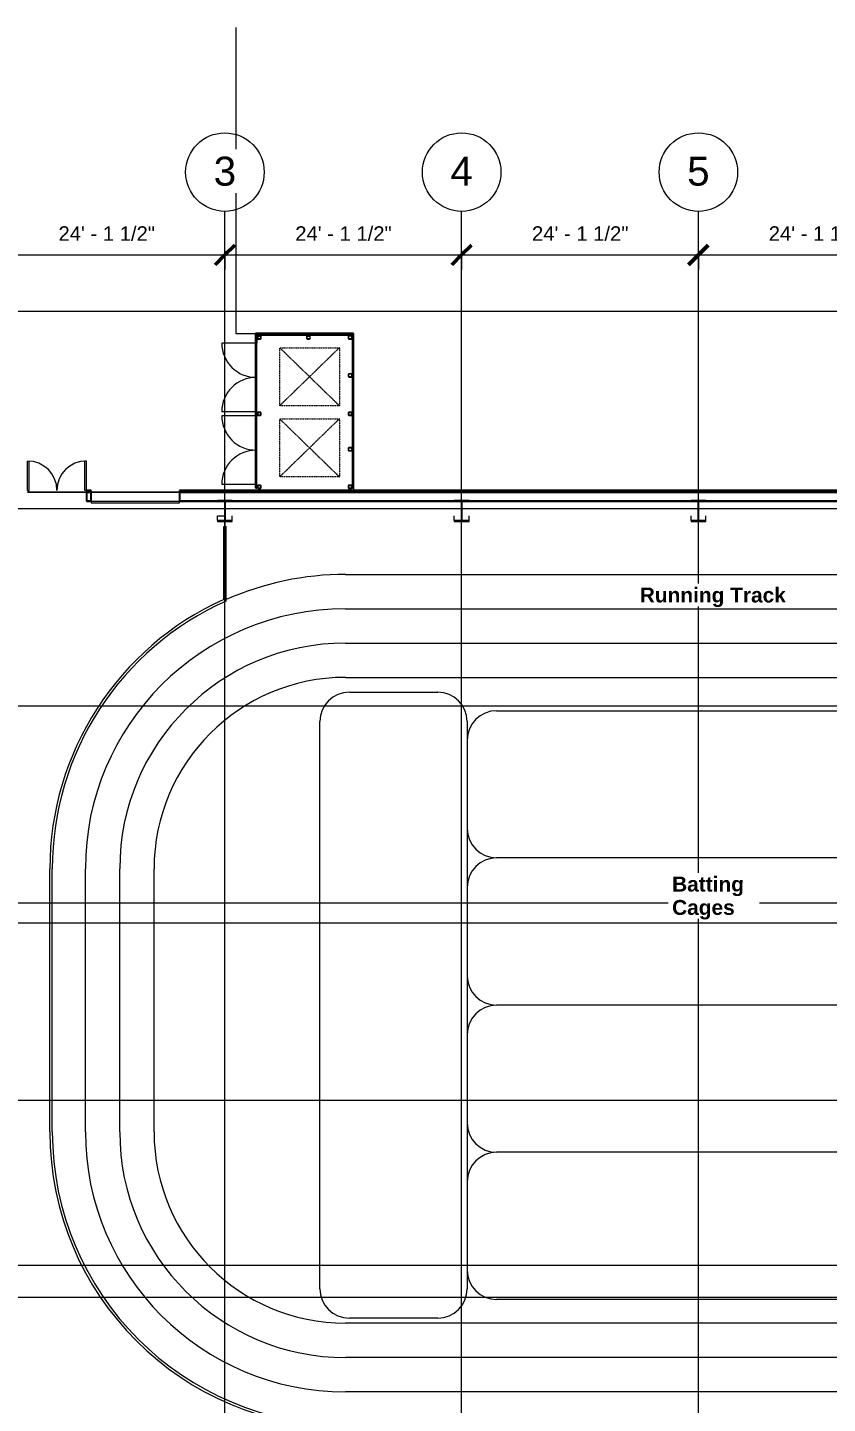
# Model space of a CAD drawing. Header units: inches. Extents: x 21753 to 28474, y -23238 to -20311.
# Drawn here: x 22845 to 23823, y -22238 to -20555 of the extents above; entities that cross this region are included whole.
import ezdxf

# ---------------------------------------------------------------- set-up
doc = ezdxf.new("R2010")
doc.units = ezdxf.units.IN
doc.header["$MEASUREMENT"] = 0
doc.linetypes.add('Grid Line 1_2_', pattern=[0.875, 0.5, -0.125, 0.125, -0.125])
doc.linetypes.add('Hidden 1_8_', pattern=[0.1875, 0.125, -0.0625])
for name, color, linetype, lineweight in [('A-ANNO-DIMS', 211, 'Continuous', 9), ('A-ANNO-DIMS-192', 211, 'Continuous', 9), ('A-DETL-HDLN', 90, 'Hidden 1_8_', 9), ('A-DOOR', 31, 'Continuous', 9), ('A-FLOR', 192, 'Continuous', 9), ('A-FLOR-HRAL', 11, 'Continuous', 9), ('A-FLOR-OTLN', 90, 'Continuous', 9), ('A-WALL', 113, 'Continuous', 9), ('A-WALL-PATT', 111, 'Continuous', 25), ('C-BLDG-PADS', 91, 'Continuous', 9), ('C-TOPO', 7, 'Continuous', 9), ('EOP-PR', 4, 'Continuous', 9), ('G-ANNO-SYMB', 111, 'Continuous', 9), ('G-ANNO-TEXT', 231, 'Continuous', 9), ('L-SITE-WALL', 31, 'Continuous', 9), ('S-COLS', 52, 'Continuous', 9), ('S-GRID', 1, 'Continuous', 9), ('S-GRID-IDEN', 1, 'Continuous', 9)]:
    doc.layers.add(name, color=color, linetype=linetype, lineweight=lineweight)
doc.styles.add('Arial', font='arial.ttf', dxfattribs={"height": 35.407186})
doc.styles.add('Arial_1', font='arial.ttf', dxfattribs={"height": 17.703593})
doc.styles.add('Arial_B', font='arialbd.ttf', dxfattribs={"height": 18.265612})
doc.dimstyles.new('Linear_-_3_32__Arial', dxfattribs={"dimscale": 12, "dimtxt": 18, "dimasz": 2, "dimexe": 1.5, "dimexo": 1, "dimgap": 1, "dimtad": 1, "dimrnd": 0.25, "dimzin": 1, "dimdsep": 46, "dimlunit": 4, "dimtxsty": 'Arial_1', "dimblk1": 'OBLIQUE', "dimblk2": 'OBLIQUE', "dimsah": 1, "dimcen": 0.09, "dimdle": 1.5, "dimazin": 0, "dimtfac": 1, "dimtdec": 4, "dimtix": 1, "dimtmove": 0, "dimatfit": 3, "dimfxl": 1, "dimtvp": 1, "dimtfill": 1, "dimfrac": 2, "dimtolj": 1, "dimtzin": 0, "dimarcsym": 2})
pattern_1 = [(45, (0, 0), (-19.00703, 19.00703), []), (45, (0, 28.8), (-19.00703, 19.00703), [])]

# ---------------------------------------------------------------- blocks, each defined once
blk = doc.blocks.new('Double-Flush - 72_ x 96_-983185-First Floor Plan')
at = {"layer": 'A-DOOR', "lineweight": 13}
for p, q in [((-36, -6.6), (-36, -42.6)), ((-36, -6.6), (-34, -6.6)), ((-34, -6.6), (-34, -42.6)), ((34, -6.6), (34, -42.6)), ((36, -6.6), (34, -6.6)), ((36, -6.6), (36, -42.6)), ((-36, -42.6), (-34, -42.6))]:
    blk.add_line(p, q, dxfattribs=at)
at = {"layer": 'A-DOOR'}
for centre, start, end in [((-36, -6.6), 270, 360), ((36, -6.6), 180, 270)]:
    blk.add_arc(centre, 36, start, end, dxfattribs=at)
blk = doc.blocks.new('overhead door - one-983186-First Floor Plan')
at = {"layer": 'A-DOOR'}
for p, q in [((54, -7), (-54, -7)), ((-54, -7), (-54, -8.75)), ((-54, -8.75), (54, -8.75)), ((54, -8.75), (54, -7))]:
    blk.add_line(p, q, dxfattribs=at)
blk = doc.blocks.new('Top Rail Type - Top Rail_Internal_-939601-First Floor Plan')
at = {"layer": 'A-FLOR-HRAL'}
for p, q in [((24601.9, -21134.6), (24601.9, -21906.1)), ((24604.9, -21134.6), (24604.9, -21906.1)), ((23084.4, -21165.6), (23087.4, -21165.6)), ((23084.4, -21254.6), (23084.4, -21165.6)), ((23087.4, -21256.6), (23087.4, -21165.6)), ((22871.7, -21906.1), (22871.7, -21584.1)), ((22874.8, -21906.1), (22874.8, -21584.1)), ((24243.4, -22264.5), (23233.3, -22264.5)), ((24243.4, -22267.6), (23233.3, -22267.6))]:
    blk.add_line(p, q, dxfattribs=at)
for centre, radius, start, end in [((23233.3, -21584.1), 361.5, 114.3202, 180), ((23233.3, -21584.1), 358.5, 114.0064, 180), ((23233.3, -21906.1), 361.5, 180, 270), ((23233.3, -21906.1), 358.5, 180, 270), ((24243.4, -21906.1), 358.5, 270, 0), ((24243.4, -21906.1), 361.5, 270, 0)]:
    blk.add_arc(centre, radius, start, end, dxfattribs=at)
blk = doc.blocks.new('dumpster door - one-1001559-First Floor Plan')
at = {"layer": 'A-DOOR'}
for p, q in [((-42, 0.5), (42, 0.5)), ((-42, 0), (-42, -42)), ((42, 0), (42, -42)), ((42, -0.5), (-42, -0.5))]:
    blk.add_line(p, q, dxfattribs=at)
for centre, start, end in [((-42, 0), 270, 0), ((42, 0), 180, 270)]:
    blk.add_arc(centre, 42, start, end, dxfattribs=at)
blk = doc.blocks.new('HSS-Hollow Structural Section-Column - HSS4X4X1_4-1001889-First Floor Plan')
at = {"layer": 'S-COLS'}
h = blk.add_hatch(dxfattribs=at)
h.set_pattern_fill('FP_12', color=256, style=0, pattern_type=2)
h.set_pattern_definition([(225, (23127.985, -21116.928), (19.00703, -19.00703), []), (225, (23127.985, -21145.728), (19.00703, -19.00703), [])])
h.paths.add_polyline_path([(-1.5, 2), (-1.9, 1.9), (-2, 1.5), (-2, -1.5), (-1.9, -1.9), (-1.5, -2), (1.5, -2), (1.9, -1.9), (2, -1.5), (2, 1.5), (1.9, 1.9), (1.5, 2)], flags=0)
h.paths.add_polyline_path([(1.5, 1.8), (1.7, 1.7), (1.8, 1.5), (1.7, -1.7), (1.5, -1.8), (-1.7, -1.7), (-1.8, -1.5), (-1.7, 1.7), (-1.5, 1.8)], flags=0)
at = {"layer": 'S-COLS', "lineweight": 15}
for p, q in [((-2, 1.5), (-2, -1.5)), ((-1.8, -1.5), (-1.8, 1.5)), ((1.5, 2), (-1.5, 2)), ((-1.5, 1.8), (1.5, 1.8)), ((1.8, 1.5), (1.8, -1.5)), ((2, -1.5), (2, 1.5)), ((1.5, -1.8), (-1.5, -1.8)), ((-1.5, -2), (1.5, -2))]:
    blk.add_line(p, q, dxfattribs=at)
for centre, radius, start, end in [((-1.5, 1.5), 0.466, 90, 180), ((-1.5, 1.5), 0.233, 90, 180), ((1.5, 1.5), 0.466, 360, 90), ((1.5, 1.5), 0.233, 0, 90), ((-1.5, -1.5), 0.466, 180, 270), ((-1.5, -1.5), 0.233, 180, 270), ((1.5, -1.5), 0.233, 270, 360), ((1.5, -1.5), 0.466, 270, 360)]:
    blk.add_arc(centre, radius, start, end, dxfattribs=at)
blk = doc.blocks.new('HSS-Hollow Structural Section-Column - HSS4X4X1_4-V40-First Floor Plan')
at = {"layer": 'S-COLS', "lineweight": 15}
for p, q in [((-2, 1.534), (-2, -1.534)), ((-1.767, -1.534), (-1.767, 1.534)), ((1.534, 2), (-1.534, 2)), ((-1.534, 1.767), (1.534, 1.767)), ((1.767, 1.534), (1.767, -1.534)), ((2, -1.534), (2, 1.534)), ((1.534, -1.767), (-1.534, -1.767)), ((-1.534, -2), (1.534, -2))]:
    blk.add_line(p, q, dxfattribs=at)
for centre, radius, start, end in [((-1.534, 1.534), 0.466, 90, 180), ((-1.534, 1.534), 0.233, 90, 180), ((1.534, 1.534), 0.466, 360, 90), ((1.534, 1.534), 0.233, 0, 90), ((-1.534, -1.534), 0.466, 180, 270), ((-1.534, -1.534), 0.233, 180, 270), ((1.534, -1.534), 0.233, 270, 360), ((1.534, -1.534), 0.466, 270, 360)]:
    blk.add_arc(centre, radius, start, end, dxfattribs=at)
blk = doc.blocks.new('HSS-Hollow Structural Section-Column - HSS4X4X1_4-V41-First Floor Plan')
at = {"layer": 'S-COLS', "lineweight": 15}
for p, q in [((-2, 1.534), (-2, -1.534)), ((-1.767, -1.534), (-1.767, 1.534)), ((1.534, 2), (-1.534, 2)), ((-1.534, 1.767), (1.534, 1.767)), ((1.767, 1.534), (1.767, -1.534)), ((2, -1.534), (2, 1.534)), ((1.534, -1.767), (-1.534, -1.767)), ((-1.534, -2), (1.534, -2))]:
    blk.add_line(p, q, dxfattribs=at)
for centre, radius, start, end in [((-1.534, 1.534), 0.466, 90, 180), ((-1.534, 1.534), 0.233, 90, 180), ((1.534, 1.534), 0.466, 360, 90), ((1.534, 1.534), 0.233, 0, 90), ((-1.534, -1.534), 0.466, 180, 270), ((-1.534, -1.534), 0.233, 180, 270), ((1.534, -1.534), 0.233, 270, 360), ((1.534, -1.534), 0.466, 270, 360)]:
    blk.add_arc(centre, radius, start, end, dxfattribs=at)
blk = doc.blocks.new('HSS-Hollow Structural Section-Column - HSS4X4X1_4-V42-First Floor Plan')
at = {"layer": 'S-COLS', "lineweight": 15}
for p, q in [((-2, 1.534), (-2, -1.534)), ((-1.767, -1.534), (-1.767, 1.534)), ((1.534, 2), (-1.534, 2)), ((-1.534, 1.767), (1.534, 1.767)), ((1.767, 1.534), (1.767, -1.534)), ((2, -1.534), (2, 1.534)), ((1.534, -1.767), (-1.534, -1.767)), ((-1.534, -2), (1.534, -2))]:
    blk.add_line(p, q, dxfattribs=at)
for centre, radius, start, end in [((-1.534, 1.534), 0.466, 90, 180), ((-1.534, 1.534), 0.233, 90, 180), ((1.534, 1.534), 0.466, 360, 90), ((1.534, 1.534), 0.233, 0, 90), ((-1.534, -1.534), 0.466, 180, 270), ((-1.534, -1.534), 0.233, 180, 270), ((1.534, -1.534), 0.233, 270, 360), ((1.534, -1.534), 0.466, 270, 360)]:
    blk.add_arc(centre, radius, start, end, dxfattribs=at)
blk = doc.blocks.new('HSS-Hollow Structural Section-Column - HSS4X4X1_4-V43-First Floor Plan')
at = {"layer": 'S-COLS', "lineweight": 15}
for p, q in [((-2, 1.534), (-2, -1.534)), ((-1.767, -1.534), (-1.767, 1.534)), ((1.534, 2), (-1.534, 2)), ((-1.534, 1.767), (1.534, 1.767)), ((1.767, 1.534), (1.767, -1.534)), ((2, -1.534), (2, 1.534)), ((1.534, -1.767), (-1.534, -1.767)), ((-1.534, -2), (1.534, -2))]:
    blk.add_line(p, q, dxfattribs=at)
for centre, radius, start, end in [((-1.534, 1.534), 0.466, 90, 180), ((-1.534, 1.534), 0.233, 90, 180), ((1.534, 1.534), 0.466, 360, 90), ((1.534, 1.534), 0.233, 0, 90), ((-1.534, -1.534), 0.466, 180, 270), ((-1.534, -1.534), 0.233, 180, 270), ((1.534, -1.534), 0.233, 270, 360), ((1.534, -1.534), 0.466, 270, 360)]:
    blk.add_arc(centre, radius, start, end, dxfattribs=at)
blk = doc.blocks.new('HSS-Hollow Structural Section-Column - HSS4X4X1_4-V44-First Floor Plan')
at = {"layer": 'S-COLS'}
h = blk.add_hatch(dxfattribs=at)
h.set_pattern_fill('FP_13', color=256, style=0, pattern_type=2)
h.set_pattern_definition([(225, (23238.985, -20934.178), (19.00703, -19.00703), []), (225, (23238.985, -20962.978), (19.00703, -19.00703), [])])
h.paths.add_polyline_path([(1.5, 2), (-1.5, 2), (-1.9, 1.9), (-2, 1.5), (-2, -1.5), (-1.9, -1.9), (-1.5, -2), (1.5, -2), (1.9, -1.9), (2, -1.5), (2, 1.5), (1.9, 1.9)], flags=0)
h.paths.add_polyline_path([(1.5, 1.8), (1.7, 1.7), (1.8, 1.5), (1.7, -1.7), (1.5, -1.8), (-1.7, -1.7), (-1.8, -1.5), (-1.7, 1.7), (-1.5, 1.8)], flags=0)
at = {"layer": 'S-COLS', "lineweight": 15}
for p, q in [((-2, 1.5), (-2, -1.5)), ((-1.8, -1.5), (-1.8, 1.5)), ((1.5, 2), (-1.5, 2)), ((-1.5, 1.8), (1.5, 1.8)), ((1.8, 1.5), (1.8, -1.5)), ((2, -1.5), (2, 1.5)), ((1.5, -1.8), (-1.5, -1.8)), ((-1.5, -2), (1.5, -2))]:
    blk.add_line(p, q, dxfattribs=at)
for centre, radius, start, end in [((-1.5, 1.5), 0.466, 90, 180), ((-1.5, 1.5), 0.233, 90, 180), ((1.5, 1.5), 0.466, 360, 90), ((1.5, 1.5), 0.233, 0, 90), ((-1.5, -1.5), 0.466, 180, 270), ((-1.5, -1.5), 0.233, 180, 270), ((1.5, -1.5), 0.233, 270, 360), ((1.5, -1.5), 0.466, 270, 360)]:
    blk.add_arc(centre, radius, start, end, dxfattribs=at)
blk = doc.blocks.new('HSS-Hollow Structural Section-Column - HSS4X4X1_4-V45-First Floor Plan')
at = {"layer": 'S-COLS', "lineweight": 15}
for p, q in [((-2, 1.534), (-2, -1.534)), ((-1.767, -1.534), (-1.767, 1.534)), ((1.534, 2), (-1.534, 2)), ((-1.534, 1.767), (1.534, 1.767)), ((1.767, 1.534), (1.767, -1.534)), ((2, -1.534), (2, 1.534)), ((1.534, -1.767), (-1.534, -1.767)), ((-1.534, -2), (1.534, -2))]:
    blk.add_line(p, q, dxfattribs=at)
for centre, radius, start, end in [((-1.534, 1.534), 0.466, 90, 180), ((-1.534, 1.534), 0.233, 90, 180), ((1.534, 1.534), 0.466, 360, 90), ((1.534, 1.534), 0.233, 0, 90), ((-1.534, -1.534), 0.466, 180, 270), ((-1.534, -1.534), 0.233, 180, 270), ((1.534, -1.534), 0.233, 270, 360), ((1.534, -1.534), 0.466, 270, 360)]:
    blk.add_arc(centre, radius, start, end, dxfattribs=at)
blk = doc.blocks.new('HSS-Hollow Structural Section-Column - HSS4X4X1_4-V46-First Floor Plan')
at = {"layer": 'S-COLS'}
h = blk.add_hatch(dxfattribs=at)
h.set_pattern_fill('FP_14', color=256, style=0, pattern_type=2)
h.set_pattern_definition([(225, (23238.985, -20980.553), (19.00703, -19.00703), []), (225, (23238.985, -21009.353), (19.00703, -19.00703), [])])
h.paths.add_polyline_path([(-1.5, 2), (-1.9, 1.9), (-2, 1.5), (-2, -1.5), (-1.9, -1.9), (-1.5, -2), (1.5, -2), (1.9, -1.9), (2, -1.5), (2, 1.5), (1.9, 1.9), (1.5, 2)], flags=0)
h.paths.add_polyline_path([(-1.5, 1.8), (1.7, 1.7), (1.8, 1.5), (1.7, -1.7), (1.5, -1.8), (-1.7, -1.7), (-1.8, -1.5), (-1.7, 1.7)], flags=0)
at = {"layer": 'S-COLS', "lineweight": 15}
for p, q in [((-2, 1.5), (-2, -1.5)), ((-1.8, -1.5), (-1.8, 1.5)), ((1.5, 2), (-1.5, 2)), ((-1.5, 1.8), (1.5, 1.8)), ((1.8, 1.5), (1.8, -1.5)), ((2, -1.5), (2, 1.5)), ((1.5, -1.8), (-1.5, -1.8)), ((-1.5, -2), (1.5, -2))]:
    blk.add_line(p, q, dxfattribs=at)
for centre, radius, start, end in [((-1.5, 1.5), 0.466, 90, 180), ((-1.5, 1.5), 0.233, 90, 180), ((1.5, 1.5), 0.466, 360, 90), ((1.5, 1.5), 0.233, 0, 90), ((-1.5, -1.5), 0.466, 180, 270), ((-1.5, -1.5), 0.233, 180, 270), ((1.5, -1.5), 0.233, 270, 360), ((1.5, -1.5), 0.466, 270, 360)]:
    blk.add_arc(centre, radius, start, end, dxfattribs=at)
blk = doc.blocks.new('HSS-Hollow Structural Section-Column - HSS4X4X1_4-V47-First Floor Plan')
at = {"layer": 'S-COLS', "lineweight": 15}
for p, q in [((-2, 1.534), (-2, -1.534)), ((-1.767, -1.534), (-1.767, 1.534)), ((1.534, 2), (-1.534, 2)), ((-1.534, 1.767), (1.534, 1.767)), ((1.767, 1.534), (1.767, -1.534)), ((2, -1.534), (2, 1.534)), ((1.534, -1.767), (-1.534, -1.767)), ((-1.534, -2), (1.534, -2))]:
    blk.add_line(p, q, dxfattribs=at)
for centre, radius, start, end in [((-1.534, 1.534), 0.466, 90, 180), ((-1.534, 1.534), 0.233, 90, 180), ((1.534, 1.534), 0.466, 360, 90), ((1.534, 1.534), 0.233, 0, 90), ((-1.534, -1.534), 0.466, 180, 270), ((-1.534, -1.534), 0.233, 180, 270), ((1.534, -1.534), 0.233, 270, 360), ((1.534, -1.534), 0.466, 270, 360)]:
    blk.add_arc(centre, radius, start, end, dxfattribs=at)
blk = doc.blocks.new('Grid - Grid Head - Circle-14747-First Floor Plan')
at = {"layer": 'S-GRID-IDEN'}
blk.add_circle((0, 0), 0.25, dxfattribs=at)
blk = doc.blocks.new('DIMBLOCK2-First Floor Plan')
at = {"layer": 'A-ANNO-DIMS-192', "lineweight": 50}
for p, q in [((22796.4, -20833.2), (22808.4, -20821.2)), ((23085.9, -20833.2), (23097.9, -20821.2)), ((22796.4, -20833.2), (22784.4, -20845.2)), ((23085.9, -20833.2), (23073.9, -20845.2))]:
    blk.add_line(p, q, dxfattribs=at)
at = {"layer": 'A-ANNO-DIMS-192'}
for p, q in [((22796.4, -20828.2), (22796.4, -20851.2)), ((22796.4, -20833.2), (22796.4, -20828.2)), ((22796.4, -20833.2), (23085.9, -20833.2)), ((23085.9, -20828.2), (23085.9, -20851.2)), ((23085.9, -20833.2), (23085.9, -20828.2))]:
    blk.add_line(p, q, dxfattribs=at)
at = {"layer": 'A-ANNO-DIMS-192', "color": 0, "insert": (22882.4, -20798.2), "char_height": 17.704, "width": 140.898, "attachment_point": 1, "line_spacing_factor": 0.938532, "style": 'Arial_1', "bg_fill": 3, "box_fill_scale": 1.25, "bg_fill_color": 0, "bg_fill_transparency": 0}
blk.add_mtext('24\' - 1 1/2"', dxfattribs=at)
blk = doc.blocks.new('_Oblique')
at = {"color": 0, "linetype": 'ByBlock', "lineweight": -2}
blk.add_line((-0.5, -0.5), (0.5, 0.5), dxfattribs=at)
blk = doc.blocks.new('DIMBLOCK3-First Floor Plan')
at = {"layer": 'A-ANNO-DIMS-192', "lineweight": 50}
for p, q in [((23085.9, -20833.2), (23097.9, -20821.2)), ((23375.4, -20833.2), (23387.4, -20821.2)), ((23085.9, -20833.2), (23073.9, -20845.2)), ((23375.4, -20833.2), (23363.4, -20845.2))]:
    blk.add_line(p, q, dxfattribs=at)
at = {"layer": 'A-ANNO-DIMS-192'}
for p, q in [((23085.9, -20828.2), (23085.9, -20851.2)), ((23085.9, -20833.2), (23085.9, -20828.2)), ((23085.9, -20833.2), (23375.4, -20833.2)), ((23375.4, -20828.2), (23375.4, -20851.2)), ((23375.4, -20833.2), (23375.4, -20828.2))]:
    blk.add_line(p, q, dxfattribs=at)
at = {"layer": 'A-ANNO-DIMS-192', "color": 0, "insert": (23171.9, -20798.2), "char_height": 17.704, "width": 140.898, "attachment_point": 1, "line_spacing_factor": 0.938532, "style": 'Arial_1', "bg_fill": 3, "box_fill_scale": 1.25, "bg_fill_color": 0, "bg_fill_transparency": 0}
blk.add_mtext('24\' - 1 1/2"', dxfattribs=at)
blk = doc.blocks.new('DIMBLOCK4-First Floor Plan')
at = {"layer": 'A-ANNO-DIMS-192', "lineweight": 50}
for p, q in [((23375.4, -20833.2), (23387.4, -20821.2)), ((23664.9, -20833.2), (23676.9, -20821.2)), ((23375.4, -20833.2), (23363.4, -20845.2)), ((23664.9, -20833.2), (23652.9, -20845.2))]:
    blk.add_line(p, q, dxfattribs=at)
at = {"layer": 'A-ANNO-DIMS-192'}
for p, q in [((23375.4, -20828.2), (23375.4, -20851.2)), ((23375.4, -20833.2), (23375.4, -20828.2)), ((23375.4, -20833.2), (23664.9, -20833.2)), ((23664.9, -20828.2), (23664.9, -20851.2)), ((23664.9, -20833.2), (23664.9, -20828.2))]:
    blk.add_line(p, q, dxfattribs=at)
at = {"layer": 'A-ANNO-DIMS-192', "color": 0, "insert": (23461.4, -20798.2), "char_height": 17.704, "width": 140.898, "attachment_point": 1, "line_spacing_factor": 0.938532, "style": 'Arial_1', "bg_fill": 3, "box_fill_scale": 1.25, "bg_fill_color": 0, "bg_fill_transparency": 0}
blk.add_mtext('24\' - 1 1/2"', dxfattribs=at)
blk = doc.blocks.new('DIMBLOCK5-First Floor Plan')
at = {"layer": 'A-ANNO-DIMS-192', "lineweight": 50}
for p, q in [((23664.9, -20833.2), (23676.9, -20821.2)), ((23954.4, -20833.2), (23966.4, -20821.2)), ((23664.9, -20833.2), (23652.9, -20845.2)), ((23954.4, -20833.2), (23942.4, -20845.2))]:
    blk.add_line(p, q, dxfattribs=at)
at = {"layer": 'A-ANNO-DIMS-192'}
for p, q in [((23664.9, -20828.2), (23664.9, -20851.2)), ((23664.9, -20833.2), (23664.9, -20828.2)), ((23664.9, -20833.2), (23954.4, -20833.2)), ((23954.4, -20828.2), (23954.4, -20851.2)), ((23954.4, -20833.2), (23954.4, -20828.2))]:
    blk.add_line(p, q, dxfattribs=at)
at = {"layer": 'A-ANNO-DIMS-192', "color": 0, "insert": (23750.9, -20798.2), "char_height": 17.704, "width": 140.898, "attachment_point": 1, "line_spacing_factor": 0.938532, "style": 'Arial_1', "bg_fill": 3, "box_fill_scale": 1.25, "bg_fill_color": 0, "bg_fill_transparency": 0}
blk.add_mtext('24\' - 1 1/2"', dxfattribs=at)

msp = doc.modelspace()

# ---------------------------------------------------------------- hatches: boundary and pattern name
at = {"layer": 'A-WALL-PATT', "lineweight": 9}
h = msp.add_hatch(dxfattribs=at)
h.set_pattern_fill('FP_10', color=256, style=0, pattern_type=2)
h.set_pattern_definition([(0, (0, 0), (0, 24), []), (90, (0, 0), (-24, 1e-15), [])])
h.paths.add_polyline_path([(22801.255, -21123.803), (22801.255, -21122.803), (22780.525, -21122.803), (22780.525, -21123.803), (22781.525, -21123.803)], flags=0)
h.paths.add_polyline_path([(25981.015, -21123.803), (25981.015, -21122.803), (23030.515, -21122.803), (23030.515, -21123.803), (25811.035, -21123.803)], flags=0)
h.paths.add_polyline_path([(22811.255, -21123.803), (22844.515, -21123.803), (22844.515, -21122.803), (22811.255, -21122.803)], flags=0)
h.paths.add_polyline_path([(22922.515, -21123.803), (22922.515, -21122.803), (22916.515, -21122.803), (22916.515, -21123.803)], flags=0)
at = {"layer": 'S-COLS'}
h = msp.add_hatch(dxfattribs=at)
h.set_pattern_fill('FP_1', color=256, style=0, pattern_type=2)
h.set_pattern_definition(pattern_1)
h.paths.add_polyline_path([(23094.89, -21135.053), (23094.89, -21133.803), (23076.89, -21133.803), (23076.89, -21135.053)], flags=0)
h = msp.add_hatch(dxfattribs=at)
h.set_pattern_fill('FP_1', color=256, style=0, pattern_type=2)
h.set_pattern_definition(pattern_1)
h.paths.add_polyline_path([(23384.39, -21135.053), (23384.39, -21133.803), (23366.39, -21133.803), (23366.39, -21135.053)], flags=0)
h = msp.add_hatch(dxfattribs=at)
h.set_pattern_fill('FP_1', color=256, style=0, pattern_type=2)
h.set_pattern_definition(pattern_1)
h.paths.add_polyline_path([(23376.015, -21158.019), (23376.015, -21135.053), (23374.765, -21135.053), (23374.765, -21158.019)], flags=0)
h = msp.add_hatch(dxfattribs=at)
h.set_pattern_fill('FP_1', color=256, style=0, pattern_type=2)
h.set_pattern_definition(pattern_1)
h.paths.add_polyline_path([(23673.89, -21135.053), (23673.89, -21133.803), (23655.89, -21133.803), (23655.89, -21135.053)], flags=0)
h = msp.add_hatch(dxfattribs=at)
h.set_pattern_fill('FP_1', color=256, style=0, pattern_type=2)
h.set_pattern_definition(pattern_1)
h.paths.add_polyline_path([(23665.515, -21158.019), (23665.515, -21135.053), (23664.265, -21135.053), (23664.265, -21158.019)], flags=0)
h = msp.add_hatch(dxfattribs=at)
h.set_pattern_fill('FP_1', color=256, style=0, pattern_type=2)
h.set_pattern_definition(pattern_1)
h.paths.add_polyline_path([(23094.89, -21159.272), (23094.89, -21158.019), (23076.89, -21158.019), (23076.89, -21159.272)], flags=0)
h = msp.add_hatch(dxfattribs=at)
h.set_pattern_fill('FP_1', color=256, style=0, pattern_type=2)
h.set_pattern_definition(pattern_1)
h.paths.add_polyline_path([(23673.89, -21159.272), (23673.89, -21158.019), (23655.89, -21158.019), (23655.89, -21159.272)], flags=0)

# ---------------------------------------------------------------- linework, layer by layer
at = {"layer": 'A-DETL-HDLN'}
for p, q in [((23152.866, -20946.709), (23225.866, -20946.709)), ((23152.866, -21017.709), (23152.866, -20946.709)), ((23152.866, -20946.709), (23225.866, -21017.709)), ((23225.866, -20946.709), (23152.866, -21017.709)), ((23225.866, -20946.709), (23225.866, -21017.709)), ((23225.866, -21017.709), (23152.866, -21017.709)), ((23152.866, -21033.709), (23225.866, -21033.709)), ((23152.866, -21104.709), (23152.866, -21033.709)), ((23152.866, -21033.709), (23225.866, -21104.709)), ((23225.866, -21033.709), (23152.866, -21104.709)), ((23225.866, -21033.709), (23225.866, -21104.709)), ((23225.866, -21104.709), (23152.866, -21104.709))]:
    msp.add_line(p, q, dxfattribs=at)
at = {"layer": 'A-FLOR'}
msp.add_line((23085.89, -21159.272), (23085.89, -21165.597), dxfattribs=at)
at = {"layer": 'A-FLOR-OTLN'}
for p, q in [((23233.255, -21224.06), (24243.39, -21224.06)), ((23233.255, -21266.06), (24243.39, -21266.06)), ((23233.255, -21308.06), (24243.39, -21308.06)), ((23233.255, -21350.06), (24243.39, -21350.06)), ((23238.074, -21368.06), (23346.159, -21368.06)), ((23418.159, -21390.777), (24111.933, -21390.777)), ((23202.074, -22097.834), (23202.074, -21404.06)), ((23382.159, -21404.06), (23382.159, -22097.834)), ((24111.933, -21570.862), (23418.159, -21570.862)), ((22915.255, -21906.06), (22915.255, -21584.06)), ((22957.255, -21906.06), (22957.255, -21584.06)), ((22999.255, -21906.06), (22999.255, -21584.06)), ((24111.933, -21750.947), (23418.159, -21750.947)), ((24111.933, -21931.033), (23418.159, -21931.033)), ((24111.933, -22111.118), (23418.159, -22111.118)), ((23346.159, -22133.834), (23238.074, -22133.834)), ((24243.39, -22140.06), (23233.255, -22140.06)), ((24243.39, -22182.06), (23233.255, -22182.06)), ((24243.39, -22224.06), (23233.255, -22224.06))]:
    msp.add_line(p, q, dxfattribs=at)
for centre, radius, start, end in [((23233.255, -21584.06), 360, 90, 113.902338), ((23233.255, -21584.06), 318, 90, 180), ((23233.255, -21584.06), 276, 90, 180), ((23233.255, -21584.06), 234, 90, 180), ((23238.074, -21404.06), 36, 90, 180), ((23346.159, -21404.06), 36, 0, 90), ((23418.159, -21426.777), 36, 90, 180), ((23418.159, -21534.862), 36, 180, 270), ((23418.159, -21606.862), 36, 90, 180), ((23418.159, -21714.947), 36, 180, 270), ((23418.159, -21786.947), 36, 90, 180), ((23418.159, -21895.033), 36, 180, 270), ((23233.255, -21906.06), 318, 180, 270), ((23233.255, -21906.06), 276, 180, 270), ((23233.255, -21906.06), 234, 180, 270), ((23418.159, -21967.033), 36, 90, 180), ((23418.159, -22075.118), 36, 180, 270), ((23238.074, -22097.834), 36, 180, 270), ((23346.159, -22097.834), 36, 270, 0)]:
    msp.add_arc(centre, radius, start, end, dxfattribs=at)
at = {"layer": 'A-WALL'}
for p, q in [((22916.515, -21122.803), (22922.515, -21122.803)), ((22916.515, -21123.803), (22922.515, -21123.803)), ((23030.515, -21122.803), (26286.255, -21122.803)), ((23030.515, -21123.803), (26285.255, -21123.803)), ((22916.515, -21133.803), (22922.515, -21133.803)), ((23030.515, -21133.803), (26275.255, -21133.803))]:
    msp.add_line(p, q, dxfattribs=at)
at = {"layer": 'C-BLDG-PADS'}
for p, q in [((22916.515, -21123.615), (22844.515, -21123.615)), ((23030.515, -21123.615), (22922.515, -21123.615))]:
    msp.add_line(p, q, dxfattribs=at)
at = {"layer": 'C-TOPO'}
for p, q in [((22844.515, -21123.615), (22916.515, -21123.615)), ((22922.515, -21123.615), (23030.515, -21123.615))]:
    msp.add_line(p, q, dxfattribs=at)
at = {"layer": 'EOP-PR'}
for p, q in [((23099.235, -20555.02), (23099.235, -20929.303)), ((23099.235, -20929.303), (23123.235, -20929.303)), ((23243.235, -21118.053), (23243.235, -21121.303))]:
    msp.add_line(p, q, dxfattribs=at)
at = {"layer": 'G-ANNO-SYMB'}
msp.add_line((26316.226, -22069.388), (22005.487, -22069.388), dxfattribs=at)
at = {"layer": 'L-SITE-WALL', "lineweight": 25}
for p, q in [((23243.235, -20929.303), (23123.235, -20929.303)), ((23123.235, -20929.303), (23123.235, -20941.053)), ((23124.735, -20930.803), (23241.735, -20930.803)), ((23124.735, -20941.053), (23124.735, -20930.803)), ((23241.735, -20930.803), (23241.735, -21118.053)), ((23243.235, -21118.053), (23243.235, -20929.303)), ((23123.235, -20941.053), (23124.735, -20941.053)), ((23124.735, -21025.053), (23123.235, -21025.053)), ((23123.235, -21025.053), (23123.235, -21030.053)), ((23123.235, -21030.053), (23124.735, -21030.053)), ((23124.735, -21030.053), (23124.735, -21025.053)), ((22922.515, -21121.303), (22916.515, -21121.303)), ((22916.515, -21121.303), (22916.515, -21134.553)), ((22922.515, -21134.553), (22922.515, -21121.303)), ((26287.755, -21121.303), (23030.515, -21121.303)), ((23030.515, -21121.303), (23030.515, -21134.553)), ((23124.735, -21114.053), (23123.235, -21114.053)), ((23123.235, -21114.053), (23123.235, -21118.053)), ((23123.235, -21118.053), (23124.735, -21118.053)), ((23124.735, -21118.053), (23124.735, -21114.053)), ((23241.735, -21118.053), (23243.235, -21118.053)), ((22916.515, -21134.553), (22922.515, -21134.553)), ((23030.515, -21134.553), (26274.505, -21134.553))]:
    msp.add_line(p, q, dxfattribs=at)
at = {"layer": 'S-COLS', "lineweight": 15}
for p, q in [((23076.89, -21133.803), (23076.89, -21135.053)), ((23094.89, -21133.803), (23076.89, -21133.803)), ((23076.89, -21135.053), (23094.89, -21135.053)), ((23085.265, -21135.053), (23085.265, -21158.019)), ((23086.515, -21135.053), (23085.265, -21135.053)), ((23086.515, -21158.019), (23086.515, -21135.053)), ((23094.89, -21135.053), (23094.89, -21133.803)), ((23366.39, -21133.803), (23366.39, -21135.053)), ((23384.39, -21133.803), (23366.39, -21133.803)), ((23366.39, -21135.053), (23384.39, -21135.053)), ((23374.765, -21135.053), (23374.765, -21158.019)), ((23376.015, -21135.053), (23374.765, -21135.053)), ((23376.015, -21158.019), (23376.015, -21135.053)), ((23384.39, -21135.053), (23384.39, -21133.803)), ((23655.89, -21133.803), (23655.89, -21135.053)), ((23673.89, -21133.803), (23655.89, -21133.803)), ((23655.89, -21135.053), (23673.89, -21135.053)), ((23664.265, -21135.053), (23664.265, -21158.019)), ((23665.515, -21135.053), (23664.265, -21135.053)), ((23665.515, -21158.019), (23665.515, -21135.053)), ((23673.89, -21135.053), (23673.89, -21133.803)), ((23076.89, -21158.019), (23076.89, -21159.272)), ((23094.89, -21158.019), (23076.89, -21158.019)), ((23085.265, -21158.019), (23086.515, -21158.019)), ((23094.89, -21159.272), (23094.89, -21158.019)), ((23366.39, -21158.019), (23366.39, -21159.272)), ((23384.39, -21158.019), (23366.39, -21158.019)), ((23374.765, -21158.019), (23376.015, -21158.019)), ((23384.39, -21159.272), (23384.39, -21158.019)), ((23655.89, -21158.019), (23655.89, -21159.272)), ((23673.89, -21158.019), (23655.89, -21158.019)), ((23664.265, -21158.019), (23665.515, -21158.019)), ((23673.89, -21159.272), (23673.89, -21158.019)), ((23076.89, -21159.272), (23094.89, -21159.272)), ((23366.39, -21159.272), (23384.39, -21159.272)), ((23655.89, -21159.272), (23673.89, -21159.272))]:
    msp.add_line(p, q, dxfattribs=at)
at = {"layer": 'S-COLS'}
for p, q in [((23076.89, -21158.019), (23076.89, -21152.549)), ((23076.89, -21152.549), (23085.265, -21152.549)), ((23094.89, -21158.019), (23094.89, -21152.549)), ((23366.39, -21158.019), (23366.39, -21152.549)), ((23384.39, -21158.019), (23384.39, -21152.549)), ((23655.89, -21158.019), (23655.89, -21152.549)), ((23673.89, -21158.019), (23673.89, -21152.549))]:
    msp.add_line(p, q, dxfattribs=at)
at = {"layer": 'S-GRID', "linetype": 'Grid Line 1_2_'}
for p, q in [((23085.89, -23081.576), (23085.89, -20779.921)), ((23375.39, -23081.576), (23375.39, -20779.921)), ((23664.89, -23081.576), (23664.89, -20779.921)), ((26376.857, -20902.553), (21994.798, -20902.553)), ((26376.857, -21143.803), (21994.798, -21143.803)), ((26376.857, -21385.053), (21994.798, -21385.053)), ((26376.857, -21626.303), (21994.798, -21626.303)), ((26376.857, -21867.553), (21994.798, -21867.553)), ((26376.857, -22108.803), (21994.798, -22108.803))]:
    msp.add_line(p, q, dxfattribs=at)

# ---------------------------------------------------------------- block references
at = {"layer": 'A-DOOR'}
for name, p, rotation in [('dumpster door - one-1001559-First Floor Plan', (23123.985, -20983.053), 270), ('dumpster door - one-1001559-First Floor Plan', (23123.985, -21072.053), 270), ('Double-Flush - 72_ x 96_-983185-First Floor Plan', (22880.515, -21127.928), 180)]:
    msp.add_blockref(name, p, dxfattribs=dict(at, rotation=rotation))
msp.add_blockref('overhead door - one-983186-First Floor Plan', (22976.515, -21127.928), dxfattribs=at)
at = {"layer": 'A-FLOR-HRAL'}
msp.add_blockref('Top Rail Type - Top Rail_Internal_-939601-First Floor Plan', (0, 0), dxfattribs=at)
at = {"layer": 'S-COLS', "rotation": 180}
for name, p in [('HSS-Hollow Structural Section-Column - HSS4X4X1_4-V43-First Floor Plan', (23127.985, -20934.178)), ('HSS-Hollow Structural Section-Column - HSS4X4X1_4-V47-First Floor Plan', (23187.985, -20934.178)), ('HSS-Hollow Structural Section-Column - HSS4X4X1_4-V44-First Floor Plan', (23238.985, -20934.178)), ('HSS-Hollow Structural Section-Column - HSS4X4X1_4-V46-First Floor Plan', (23238.985, -20980.553)), ('HSS-Hollow Structural Section-Column - HSS4X4X1_4-V41-First Floor Plan', (23127.985, -21027.553)), ('HSS-Hollow Structural Section-Column - HSS4X4X1_4-V42-First Floor Plan', (23238.985, -21027.553)), ('HSS-Hollow Structural Section-Column - HSS4X4X1_4-V45-First Floor Plan', (23238.985, -21070.928)), ('HSS-Hollow Structural Section-Column - HSS4X4X1_4-1001889-First Floor Plan', (23127.985, -21116.928)), ('HSS-Hollow Structural Section-Column - HSS4X4X1_4-V40-First Floor Plan', (23238.985, -21116.928))]:
    msp.add_blockref(name, p, dxfattribs=at)
at = {"layer": 'S-GRID-IDEN', "xscale": 191.9999999999999, "yscale": 191.9999999999999, "zscale": 191.9999999999999}
for p in [(23085.89, -20731.921), (23375.39, -20731.921), (23664.89, -20731.921)]:
    msp.add_blockref('Grid - Grid Head - Circle-14747-First Floor Plan', p, dxfattribs=at)

# ---------------------------------------------------------------- next in the draw order: texts
at = {"layer": 'G-ANNO-TEXT', "color": 7, "attachment_point": 1, "line_spacing_factor": 0.938532, "style": 'Arial_B', "bg_fill": 3, "box_fill_scale": 1.25, "bg_fill_color": 0, "bg_fill_transparency": 0}
for s, insert, char_height, width in [('Running Track', (23593.22, -21240.123), 18.26561, 207.36), ('Batting\\PCages', (23632.735, -21593.758), 18.2656, 102.168)]:
    msp.add_mtext(s, dxfattribs=dict(at, insert=insert, char_height=char_height, width=width))
at = {"layer": 'S-GRID-IDEN', "char_height": 35.407, "width": 32.832, "attachment_point": 2, "line_spacing_factor": 0.938532, "style": 'Arial', "bg_fill": 3, "box_fill_scale": 1.25, "bg_fill_color": 0, "bg_fill_transparency": 0}
for s, insert in [('3', (23085.881, -20713.047)), ('4', (23375.381, -20713.047)), ('5', (23664.881, -20713.047))]:
    msp.add_mtext(s, dxfattribs=dict(at, insert=insert))

# ---------------------------------------------------------------- next in the draw order: dimensions: what is measured, and where the dimension line sits
at = {"layer": 'A-ANNO-DIMS'}
dim = msp.add_linear_dim(base=(23085.89, -20833.158), p1=(22796.39, -20816.187), p2=(23085.89, -20816.187), dimstyle='Linear_-_3_32__Arial', override={"dimpost": '<>', "dimfxl": 289.5}, dxfattribs=at)
dim.commit()
dim.dimension.update_dxf_attribs({"geometry": 'DIMBLOCK2-First Floor Plan', "text_midpoint": (22941.14, -20812.004)})

# ---------------------------------------------------------------- next in the draw order: linework, layer by layer
at = {"layer": 'G-ANNO-SYMB'}
msp.add_line((26316.226, -21650.523), (22005.487, -21650.523), dxfattribs=at)

# ---------------------------------------------------------------- next in the draw order: dimensions: what is measured, and where the dimension line sits
at = {"layer": 'A-ANNO-DIMS'}
dim = msp.add_linear_dim(base=(23375.39, -20833.158), p1=(23085.89, -20816.187), p2=(23375.39, -20816.187), dimstyle='Linear_-_3_32__Arial', override={"dimpost": '<>', "dimfxl": 289.5}, dxfattribs=at)
dim.commit()
dim.dimension.update_dxf_attribs({"geometry": 'DIMBLOCK3-First Floor Plan', "text_midpoint": (23230.64, -20812.004)})

# ---------------------------------------------------------------- next in the draw order: dimensions: what is measured, and where the dimension line sits
dim = msp.add_linear_dim(base=(23664.89, -20833.158), p1=(23375.39, -20816.187), p2=(23664.89, -20816.187), dimstyle='Linear_-_3_32__Arial', override={"dimpost": '<>', "dimfxl": 289.5}, dxfattribs=at)
dim.commit()
dim.dimension.update_dxf_attribs({"geometry": 'DIMBLOCK4-First Floor Plan', "text_midpoint": (23520.14, -20812.004)})

# ---------------------------------------------------------------- next in the draw order: dimensions: what is measured, and where the dimension line sits
dim = msp.add_linear_dim(base=(23954.39, -20833.158), p1=(23664.89, -20816.187), p2=(23954.39, -20816.187), dimstyle='Linear_-_3_32__Arial', override={"dimpost": '<>', "dimfxl": 289.5}, dxfattribs=at)
dim.commit()
dim.dimension.update_dxf_attribs({"geometry": 'DIMBLOCK5-First Floor Plan', "text_midpoint": (23809.64, -20812.004)})

doc.saveas('drawing.dxf')
